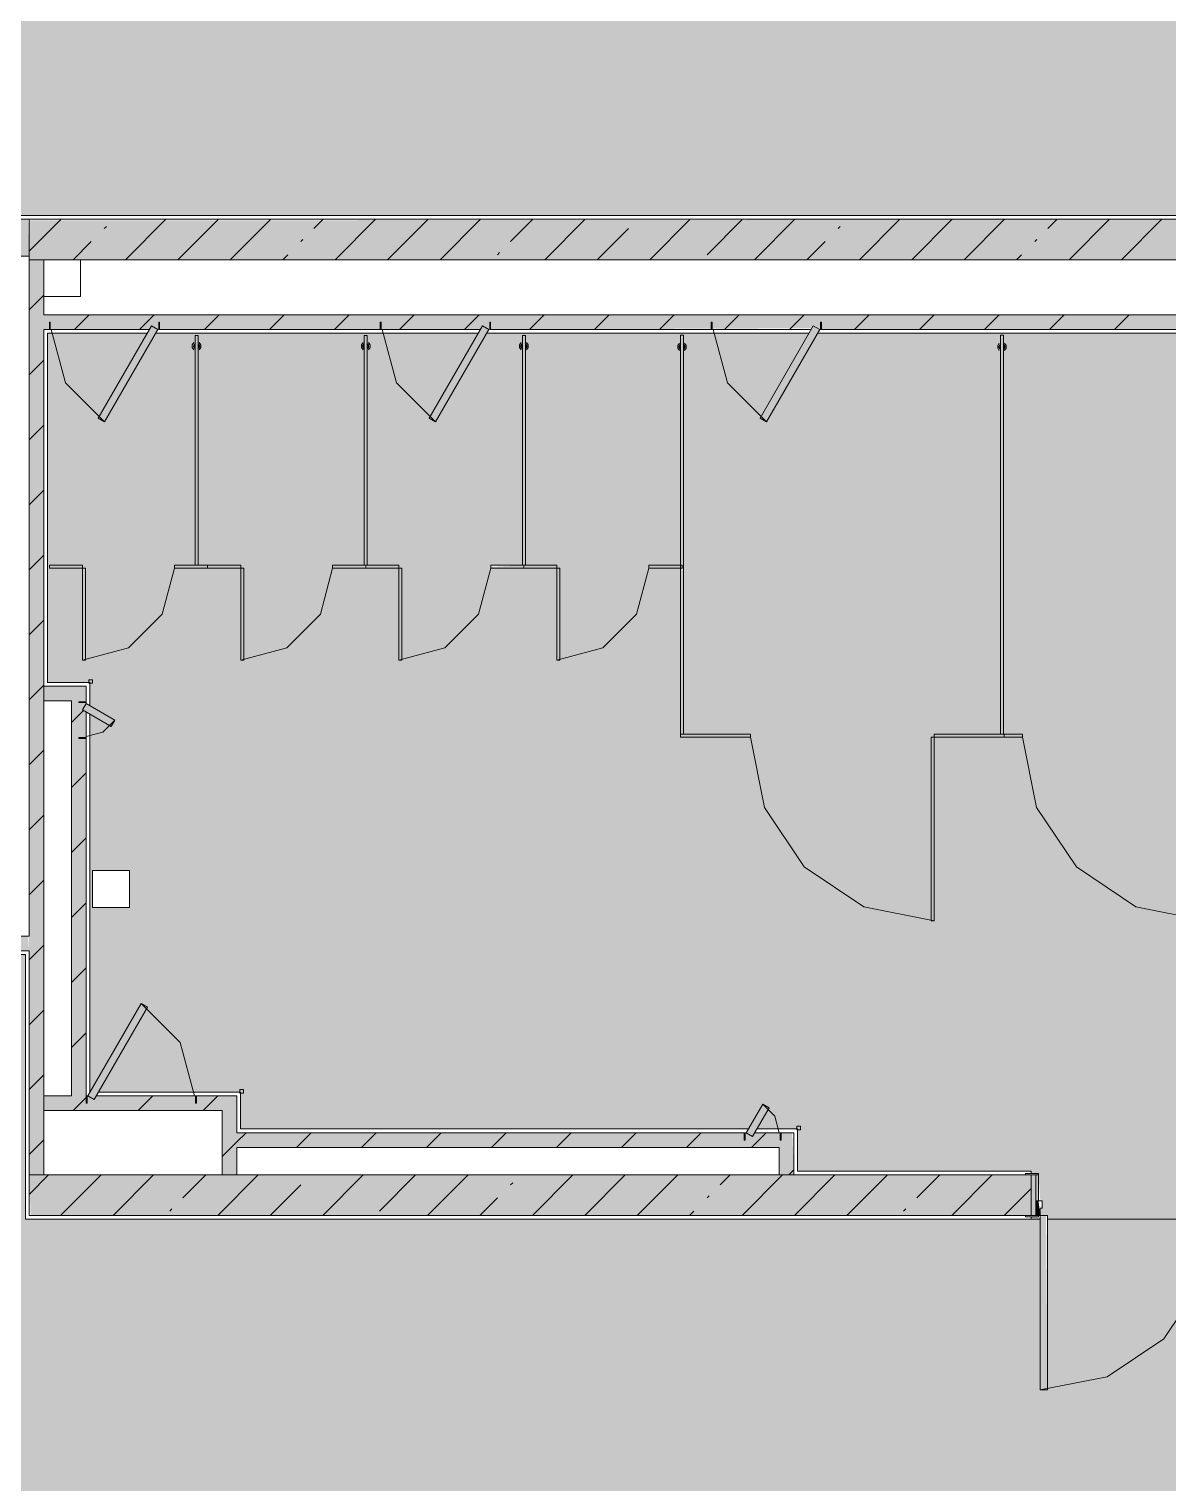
# Model space of a CAD drawing. Header units: millimetres. Extents: x -3817 to 677485, y -22715 to 103890.
# Drawn here: x -267.5 to -218.7, y -19574.5 to -19512.3 of the extents above; entities that cross this region are included whole.
import ezdxf

# ---------------------------------------------------------------- set-up
doc = ezdxf.new("R2010")
doc.units = ezdxf.units.MM
doc.layers.add('PDF _Геометрия', color=7, linetype='Continuous', true_color=0x1d1d1d)
doc.layers.add('PDF _Сплошная заливка', color=7, linetype='Continuous', true_color=0xffffff)

msp = doc.modelspace()

# ---------------------------------------------------------------- hatches: boundary and pattern name
at = {"layer": 'PDF _Сплошная заливка', "transparency": 33554559}
for points in [[(-280.507, -19521.149), (-273.538, -19521.149), (-273.538, -19520.348), (-273.42, -19520.348), (-273.42, -19520.254), (-194.604, -19520.254), (-194.604, -19518.64), (-193.344, -19518.64), (-193.344, -19518.364), (-193.108, -19518.443), (-192.715, -19518.364), (-192.748, -19507.813), (-193.344, -19507.813), (-193.344, -19507.617), (-194.604, -19507.617), (-194.604, -19506.002), (-201.139, -19506.002), (-201.139, -19498.522), (-278.944, -19498.522), (-280.349, -19500.956), (-280.622, -19500.799), (-279.308, -19498.522), (-363.102, -19498.522), (-363.102, -19503.089), (-363.417, -19503.089), (-363.417, -19498.522), (-371.527, -19498.522), (-371.527, -19514.585), (-354.921, -19514.585), (-354.921, -19520.254), (-332.434, -19520.254), (-332.434, -19516.602), (-332.119, -19516.602), (-332.119, -19520.254), (-321.962, -19520.254), (-321.962, -19513.217), (-321.647, -19513.217), (-321.647, -19520.254), (-300.821, -19520.254), (-300.821, -19516.868), (-300.427, -19516.868), (-300.427, -19520.254), (-290.585, -19520.254), (-290.585, -19513.325), (-290.191, -19513.325), (-290.191, -19520.254), (-280.9, -19520.254), (-280.9, -19520.348), (-280.782, -19520.411), (-280.782, -19521.149)], [(-263.653, -19522.144), (-209.249, -19522.144), (-209.249, -19520.411), (-267.515, -19520.461), (-267.515, -19522.144), (-265.31, -19522.144)], [(-212.871, -19525.136), (-212.871, -19524.506), (-266.885, -19524.506), (-266.885, -19525.136), (-262.367, -19525.136), (-262.276, -19524.978), (-261.925, -19525.136), (-248.194, -19525.136), (-248.104, -19524.978), (-247.752, -19525.136), (-233.99, -19525.081), (-233.931, -19524.978), (-233.579, -19525.136), (-212.978, -19525.136)], [(-266.728, -19541.041), (-265.074, -19541.041), (-265.074, -19540.411), (-266.885, -19540.411), (-266.885, -19541.041)], [(-265.704, -19557.969), (-265.074, -19557.969), (-265.074, -19541.522), (-265.232, -19541.431), (-265.074, -19541.041), (-265.704, -19541.041), (-265.704, -19557.812)], [(-266.885, -19558.599), (-259.248, -19558.599), (-259.248, -19557.969), (-264.632, -19557.969), (-264.723, -19558.127), (-265.074, -19557.969), (-266.885, -19557.969)], [(-259.248, -19561.355), (-258.618, -19561.355), (-258.618, -19557.969), (-259.248, -19557.969), (-259.248, -19559.386)], [(-235.39, -19560.174), (-235.39, -19559.544), (-236.444, -19559.544), (-236.535, -19559.701), (-236.808, -19559.544), (-258.618, -19559.544), (-258.618, -19560.174), (-235.784, -19560.174)], [(-234.76, -19561.355), (-234.832, -19559.544), (-235.39, -19559.544), (-235.39, -19561.355), (-234.832, -19561.355)]]:
    msp.add_hatch(color=256, dxfattribs=at).paths.add_polyline_path(points)
h = msp.add_hatch(color=256, dxfattribs=at)
h.paths.add_polyline_path([(-202.103, -19521.986), (-194.447, -19521.986), (-194.447, -19520.411), (-209.249, -19520.411), (-209.249, -19521.986), (-209.092, -19521.986)], flags=0)
h.paths.add_polyline_path([(-301.215, -19521.986), (-301.215, -19520.411), (-303.577, -19520.461), (-303.577, -19521.986), (-301.648, -19521.986)], flags=0)
h.paths.add_polyline_path([(-285.31, -19521.986), (-281.097, -19521.986), (-281.097, -19520.411), (-289.798, -19520.461), (-289.798, -19521.986), (-285.467, -19521.986)], flags=0)
h.paths.add_polyline_path([(-273.224, -19521.986), (-267.515, -19521.986), (-267.561, -19520.411), (-273.224, -19520.461)], flags=0)
h = msp.add_hatch(color=256, dxfattribs=at)
h.paths.add_polyline_path([(-216.632, -19563.244), (-216.336, -19563.244), (-216.336, -19563.15), (-216.729, -19563.087), (-216.651, -19561.292), (-216.336, -19561.292), (-216.336, -19561.197), (-213.029, -19561.197), (-213.029, -19525.293), (-233.749, -19525.293), (-235.941, -19529.09), (-236.214, -19528.933), (-234.113, -19525.293), (-247.922, -19525.293), (-250.114, -19529.09), (-250.387, -19528.933), (-248.285, -19525.293), (-262.094, -19525.293), (-264.287, -19529.09), (-264.56, -19528.933), (-262.458, -19525.293), (-266.728, -19525.293), (-266.728, -19540.253), (-264.917, -19540.253), (-264.902, -19541.258), (-263.847, -19541.867), (-264.004, -19542.14), (-264.917, -19541.613), (-264.905, -19557.812), (-262.712, -19554.014), (-262.439, -19554.172), (-264.541, -19557.812), (-258.46, -19557.812), (-258.46, -19559.386), (-236.717, -19559.386), (-236.099, -19558.316), (-235.826, -19558.474), (-236.353, -19559.386), (-234.603, -19559.386), (-234.603, -19561.197), (-224.603, -19561.197), (-224.603, -19561.292), (-224.288, -19561.355), (-224.21, -19562.457), (-224.131, -19562.457), (-224.21, -19563.087), (-223.895, -19563.116), (-223.895, -19563.244), (-216.651, -19563.244)], flags=0)
h.paths.add_polyline_path([(-224.21, -19563.244), (-224.288, -19563.15), (-224.603, -19563.15), (-224.603, -19563.244), (-224.288, -19563.244)], flags=0)
h.paths.add_polyline_path([(-264.798, -19549.891), (-264.798, -19548.316), (-263.223, -19548.316), (-263.223, -19549.891), (-263.75, -19549.891)], flags=0)
h.paths.add_polyline_path([(-217.1, -19542.592), (-217.1, -19542.466), (-213.635, -19542.466), (-213.635, -19542.592), (-214.622, -19542.592)], flags=0)
h.paths.add_polyline_path([(-228.753, -19542.592), (-228.753, -19542.466), (-225.914, -19542.466), (-225.914, -19525.38), (-225.788, -19525.38), (-225.761, -19542.466), (-224.973, -19542.466), (-224.973, -19542.592), (-225.914, -19542.592)], flags=0)
h.paths.add_polyline_path([(-236.626, -19542.592), (-239.618, -19542.592), (-239.618, -19535.356), (-240.973, -19535.356), (-240.973, -19535.23), (-239.618, -19535.23), (-239.618, -19525.38), (-239.492, -19525.38), (-239.492, -19542.466), (-236.626, -19542.466)], flags=0)
h.paths.add_polyline_path([(-251.681, -19535.356), (-254.516, -19535.356), (-254.516, -19535.23), (-253.161, -19535.23), (-253.161, -19525.388), (-253.035, -19525.388), (-253.035, -19535.23), (-251.681, -19535.23)], flags=0)
h.paths.add_polyline_path([(-266.641, -19535.356), (-266.641, -19535.23), (-265.224, -19535.23), (-265.224, -19535.356), (-265.51, -19535.356)], flags=0)
h.paths.add_polyline_path([(-259.87, -19535.356), (-261.287, -19535.356), (-261.287, -19535.23), (-260.405, -19535.23), (-260.405, -19525.388), (-260.279, -19525.388), (-260.279, -19535.23), (-258.452, -19535.23), (-258.452, -19535.356)], flags=0)
h.paths.add_polyline_path([(-246.264, -19535.356), (-247.744, -19535.302), (-247.744, -19535.23), (-246.39, -19535.23), (-246.39, -19525.388), (-246.264, -19525.388), (-246.264, -19535.23), (-244.91, -19535.23), (-244.91, -19535.356)], flags=0)
at = {"layer": 'PDF _Сплошная заливка', "true_color": 0xe2ddcd, "transparency": 33554559}
for points in [[(-239.618, -19542.466), (-239.492, -19542.466), (-239.492, -19525.38), (-239.618, -19525.38), (-239.618, -19537.159)], [(-225.914, -19542.466), (-225.788, -19542.466), (-225.788, -19525.38), (-225.914, -19525.38), (-225.914, -19537.159)], [(-265.51, -19535.356), (-265.224, -19535.356), (-265.224, -19535.23), (-266.641, -19535.23), (-266.641, -19535.356)], [(-260.405, -19535.356), (-259.87, -19535.356), (-259.87, -19535.23), (-261.287, -19535.23), (-261.287, -19535.356)], [(-253.098, -19535.356), (-253.161, -19535.23), (-254.516, -19535.23), (-254.516, -19535.356), (-253.161, -19535.356)], [(-251.681, -19535.356), (-251.681, -19535.23), (-253.098, -19535.23), (-253.035, -19535.356), (-252.089, -19535.356)], [(-246.327, -19535.356), (-246.39, -19535.23), (-247.744, -19535.302), (-247.744, -19535.356), (-246.39, -19535.356)], [(-225.914, -19542.592), (-225.761, -19542.592), (-225.788, -19542.466), (-228.753, -19542.466), (-228.753, -19542.592)]]:
    msp.add_hatch(color=254, dxfattribs=at).paths.add_polyline_path(points)
at = {"layer": 'PDF _Сплошная заливка', "true_color": 0xe2e2e2, "transparency": 33554559}
for points in [[(-264.004, -19542.14), (-263.847, -19541.867), (-265.074, -19541.159), (-265.232, -19541.431), (-264.592, -19541.801)], [(-264.723, -19558.127), (-262.439, -19554.172), (-262.712, -19554.014), (-264.995, -19557.969), (-264.917, -19558.015)]]:
    msp.add_hatch(color=254, dxfattribs=at).paths.add_polyline_path(points)
at = {"layer": 'PDF _Сплошная заливка', "transparency": 33554559}
h = msp.add_hatch(color=256, dxfattribs=at)
h.paths.add_polyline_path([(-280.743, -19551.749), (-280.507, -19551.749), (-280.507, -19551.119), (-284.68, -19551.119), (-284.68, -19551.749), (-280.9, -19551.749)], flags=0)
h.paths.add_polyline_path([(-272.94, -19551.749), (-267.515, -19551.749), (-267.561, -19551.119), (-273.027, -19551.119), (-273.027, -19551.749)], flags=0)
h = msp.add_hatch(color=256, dxfattribs=at)
h.paths.add_polyline_path([(-259.838, -19602.534), (-259.838, -19599.936), (-256.689, -19599.936), (-256.689, -19602.534), (-218.265, -19602.495), (-218.265, -19599.936), (-215.115, -19599.936), (-215.115, -19602.534), (-209.564, -19602.534), (-209.564, -19563.244), (-223.895, -19563.244), (-223.895, -19570.567), (-224.21, -19570.555), (-224.21, -19563.244), (-267.673, -19563.244), (-267.673, -19551.906), (-279.798, -19551.906), (-279.798, -19558.442), (-280.113, -19558.442), (-280.113, -19551.906), (-284.522, -19551.906), (-284.522, -19563.874), (-284.617, -19563.878), (-284.68, -19564.347), (-284.916, -19564.268), (-285.31, -19564.347), (-285.31, -19564.662), (-285.467, -19564.662), (-285.409, -19574.504), (-285.31, -19574.504), (-285.31, -19574.898), (-284.68, -19574.898), (-284.617, -19575.291), (-284.522, -19575.291), (-284.522, -19602.495), (-259.956, -19602.534)], flags=0)
h.paths.add_polyline_path([(-285.467, -19575.291), (-285.373, -19575.291), (-285.442, -19574.898), (-285.467, -19574.898), (-285.467, -19575.197)], flags=0)
h.paths.add_polyline_path([(-285.31, -19564.268), (-285.373, -19563.874), (-285.467, -19563.91), (-285.467, -19564.268), (-285.373, -19564.268)], flags=0)
h = msp.add_hatch(color=256, dxfattribs=at)
h.paths.add_polyline_path([(-213.029, -19563.087), (-209.249, -19563.062), (-209.249, -19561.355), (-216.336, -19561.355), (-216.336, -19563.087), (-215.115, -19563.087)], flags=0)
h.paths.add_polyline_path([(-263.223, -19563.087), (-224.603, -19563.087), (-224.603, -19561.355), (-267.515, -19561.355), (-267.452, -19563.087), (-264.917, -19563.087)], flags=0)

# ---------------------------------------------------------------- linework, layer by layer
at = {"layer": 'PDF _Геометрия', "color": 253, "lineweight": 9, "true_color": 0xaaaaaa}
for points in [[(-273.42, -19520.348), (-273.42, -19520.254), (-194.604, -19520.254), (-194.604, -19518.64), (-193.344, -19518.64)], [(-266.57, -19525.136), (-265.958, -19527.419), (-264.287, -19529.09)], [(-252.397, -19525.136), (-251.786, -19527.419), (-250.114, -19529.09)], [(-238.225, -19525.136), (-237.613, -19527.419), (-235.941, -19529.09)], [(-262.458, -19525.293), (-266.728, -19525.293), (-266.728, -19540.253), (-264.917, -19540.253), (-264.917, -19541.25)], [(-248.285, -19525.293), (-262.094, -19525.293)], [(-234.113, -19525.293), (-247.922, -19525.293)], [(-216.336, -19561.292), (-216.336, -19561.197), (-213.029, -19561.197), (-213.029, -19525.293), (-233.749, -19525.293)], [(-265.074, -19542.576), (-264.366, -19542.386), (-263.847, -19541.867)], [(-264.917, -19541.613), (-264.917, -19557.812)], [(-224.603, -19563.15), (-224.603, -19563.244), (-224.21, -19563.244), (-267.673, -19563.244), (-267.673, -19551.906), (-279.798, -19551.906), (-273.027, -19551.906), (-273.027, -19551.812)], [(-260.429, -19557.969), (-261.041, -19555.686), (-262.712, -19554.014)], [(-264.541, -19557.812), (-258.46, -19557.812), (-258.46, -19559.386), (-236.717, -19559.386)], [(-235.39, -19559.544), (-235.58, -19558.835), (-236.099, -19558.316)], [(-236.353, -19559.386), (-234.603, -19559.386), (-234.603, -19561.197), (-224.603, -19561.197), (-224.603, -19561.292)], [(-262.791, -19602.534), (-259.956, -19602.534), (-259.838, -19602.534), (-259.838, -19599.936), (-256.689, -19599.936), (-256.689, -19602.534), (-235.784, -19602.534), (-235.784, -19602.495), (-232.083, -19602.495), (-232.083, -19602.534), (-218.265, -19602.534), (-218.265, -19599.936), (-215.115, -19599.936), (-215.115, -19602.534), (-209.564, -19602.534), (-209.564, -19563.244), (-223.895, -19563.244), (-216.336, -19563.244), (-216.336, -19563.15)], [(-216.729, -19563.087), (-217.299, -19565.95), (-218.92, -19568.376), (-221.347, -19569.998), (-224.21, -19570.567)]]:
    msp.add_lwpolyline(points, dxfattribs=at)
at = {"layer": 'PDF _Геометрия', "color": 7, "lineweight": 9}
for points in [[(-272.987, -19521.986), (-267.515, -19521.986), (-267.515, -19520.411), (-267.515, -19521.986), (-267.515, -19522.144), (-266.649, -19522.144), (-261.925, -19522.144), (-209.249, -19522.144), (-209.249, -19521.986), (-209.249, -19520.411), (-261.925, -19520.411), (-266.649, -19520.411), (-267.515, -19520.411), (-272.987, -19520.411)], [(-267.515, -19521.78), (-266.146, -19520.411)], [(-264.299, -19520.809), (-264.205, -19520.715)], [(-263.389, -19522.144), (-261.656, -19520.411)], [(-261.144, -19522.144), (-259.411, -19520.411)], [(-258.899, -19522.144), (-257.166, -19520.411)], [(-255.319, -19520.809), (-254.921, -19520.411)], [(-254.409, -19522.144), (-252.676, -19520.411)], [(-252.164, -19522.144), (-250.431, -19520.411)], [(-249.919, -19522.144), (-248.186, -19520.411)], [(-246.9, -19521.37), (-245.941, -19520.411)], [(-245.429, -19522.144), (-243.697, -19520.411)], [(-243.184, -19522.144), (-241.849, -19520.809)], [(-240.939, -19522.144), (-239.207, -19520.411)], [(-238.481, -19521.931), (-236.962, -19520.411)], [(-236.449, -19522.144), (-234.717, -19520.411)], [(-232.869, -19520.809), (-232.775, -19520.715)], [(-231.959, -19522.144), (-230.227, -19520.411)], [(-229.714, -19522.144), (-227.982, -19520.411)], [(-227.469, -19522.144), (-225.737, -19520.411)], [(-223.889, -19520.809), (-223.492, -19520.411)], [(-222.979, -19522.144), (-221.247, -19520.411)], [(-220.734, -19522.144), (-219.002, -19520.411)], [(-265.634, -19522.144), (-264.86, -19521.37)], [(-255.88, -19521.37), (-255.787, -19521.276)], [(-234.204, -19522.144), (-233.43, -19521.37)], [(-224.45, -19521.37), (-224.357, -19521.276)], [(-256.654, -19522.144), (-256.441, -19521.931)], [(-247.461, -19521.931), (-247.368, -19521.838)], [(-225.224, -19522.144), (-225.011, -19521.931)], [(-233.579, -19525.136), (-212.871, -19525.136), (-212.871, -19561.355), (-212.241, -19561.355), (-212.241, -19522.144), (-212.871, -19522.144), (-212.871, -19524.506), (-233.579, -19524.506), (-238.304, -19524.506), (-247.752, -19524.506), (-252.476, -19524.506), (-261.925, -19524.506), (-266.649, -19524.506), (-266.885, -19524.506), (-266.885, -19522.144), (-267.515, -19522.144), (-267.515, -19551.119), (-272.79, -19551.119)], [(-267.515, -19524.296), (-266.885, -19523.666)], [(-265.571, -19525.136), (-264.941, -19524.506)], [(-262.787, -19525.136), (-262.157, -19524.506)], [(-260.003, -19525.136), (-259.373, -19524.506)], [(-257.219, -19525.136), (-256.59, -19524.506)], [(-254.436, -19525.136), (-253.806, -19524.506)], [(-251.652, -19525.136), (-251.022, -19524.506)], [(-248.868, -19525.136), (-248.238, -19524.506)], [(-246.084, -19525.136), (-245.454, -19524.506)], [(-243.301, -19525.136), (-242.671, -19524.506)], [(-240.517, -19525.136), (-239.887, -19524.506)], [(-237.733, -19525.136), (-237.103, -19524.506)], [(-234.949, -19525.136), (-234.319, -19524.506)], [(-232.165, -19525.136), (-231.535, -19524.506)], [(-229.382, -19525.136), (-228.752, -19524.506)], [(-226.598, -19525.136), (-225.968, -19524.506)], [(-223.814, -19525.136), (-223.184, -19524.506)], [(-221.03, -19525.136), (-220.4, -19524.506)], [(-272.79, -19551.749), (-267.515, -19551.749), (-267.515, -19561.355), (-266.885, -19561.355), (-266.885, -19525.136), (-266.649, -19525.136), (-262.367, -19525.136)], [(-261.925, -19525.136), (-252.476, -19525.136), (-248.194, -19525.136)], [(-247.752, -19525.136), (-238.304, -19525.136), (-234.022, -19525.136)], [(-260.456, -19525.693), (-260.526, -19525.79), (-260.526, -19525.91), (-260.456, -19526.006)], [(-260.426, -19525.766), (-260.461, -19525.85), (-260.426, -19525.934)], [(-260.258, -19525.934), (-260.223, -19525.85), (-260.258, -19525.766)], [(-260.228, -19526.006), (-260.158, -19525.91), (-260.158, -19525.79), (-260.228, -19525.693)], [(-253.212, -19525.693), (-253.283, -19525.79), (-253.283, -19525.91), (-253.212, -19526.006)], [(-253.182, -19525.766), (-253.217, -19525.85), (-253.182, -19525.934)], [(-253.014, -19525.934), (-252.98, -19525.85), (-253.014, -19525.766)], [(-252.984, -19526.006), (-252.914, -19525.91), (-252.914, -19525.79), (-252.984, -19525.693)], [(-246.441, -19525.693), (-246.511, -19525.79), (-246.511, -19525.91), (-246.441, -19526.006)], [(-246.411, -19525.766), (-246.446, -19525.85), (-246.411, -19525.934)], [(-246.243, -19525.934), (-246.208, -19525.85), (-246.243, -19525.766)], [(-246.213, -19526.006), (-246.143, -19525.91), (-246.143, -19525.79), (-246.213, -19525.693)], [(-239.669, -19525.717), (-239.74, -19525.814), (-239.74, -19525.934), (-239.669, -19526.031)], [(-239.639, -19525.79), (-239.674, -19525.874), (-239.639, -19525.958)], [(-239.472, -19525.958), (-239.437, -19525.874), (-239.472, -19525.79)], [(-239.442, -19526.031), (-239.371, -19525.934), (-239.371, -19525.814), (-239.442, -19525.717)], [(-225.965, -19525.717), (-226.035, -19525.814), (-226.035, -19525.934), (-225.965, -19526.031)], [(-225.935, -19525.79), (-225.97, -19525.874), (-225.935, -19525.958)], [(-225.767, -19525.958), (-225.733, -19525.874), (-225.767, -19525.79)], [(-225.737, -19526.031), (-225.667, -19525.934), (-225.667, -19525.814), (-225.737, -19525.717)], [(-267.515, -19527.08), (-266.885, -19526.45)], [(-267.515, -19529.864), (-266.885, -19529.234)], [(-267.515, -19532.647), (-266.885, -19532.018)], [(-267.515, -19535.431), (-266.885, -19534.801)], [(-265.224, -19539.293), (-265.224, -19535.356), (-265.098, -19535.356), (-265.098, -19539.293), (-265.224, -19539.293), (-263.255, -19538.765), (-261.814, -19537.324), (-261.287, -19535.356)], [(-258.452, -19539.293), (-258.452, -19535.356), (-258.326, -19535.356), (-258.326, -19539.293), (-258.452, -19539.293), (-256.484, -19538.765), (-255.043, -19537.324), (-254.516, -19535.356)], [(-251.681, -19539.293), (-251.681, -19535.356), (-251.555, -19535.356), (-251.555, -19539.293), (-251.681, -19539.293), (-249.713, -19538.765), (-248.272, -19537.324), (-247.744, -19535.356)], [(-244.91, -19539.293), (-244.91, -19535.356), (-244.784, -19535.356), (-244.784, -19539.293), (-244.91, -19539.293), (-242.941, -19538.765), (-241.5, -19537.324), (-240.973, -19535.356)], [(-267.515, -19538.215), (-266.885, -19537.585)], [(-267.515, -19540.999), (-266.885, -19540.369)], [(-265.074, -19541.159), (-265.074, -19541.041), (-265.074, -19540.411), (-266.885, -19540.411), (-266.885, -19541.041), (-265.704, -19541.041), (-265.704, -19557.969), (-266.885, -19557.969), (-266.885, -19558.599), (-265.074, -19558.599), (-260.35, -19558.599), (-259.248, -19558.599), (-259.248, -19561.355), (-258.618, -19561.355), (-258.618, -19560.174), (-235.39, -19560.174), (-235.39, -19561.355), (-234.76, -19561.355), (-234.76, -19559.544), (-235.39, -19559.544), (-236.444, -19559.544), (-235.39, -19559.544)], [(-265.704, -19542.655), (-265.704, -19541.08)], [(-265.704, -19541.972), (-265.189, -19541.456)], [(-265.074, -19557.969), (-265.074, -19541.522), (-265.074, -19542.655)], [(-236.626, -19542.592), (-236.027, -19545.605), (-234.32, -19548.159), (-231.766, -19549.866), (-228.753, -19550.465), (-228.879, -19550.465), (-228.879, -19542.592), (-228.753, -19542.592), (-228.753, -19550.465)], [(-224.973, -19542.592), (-224.374, -19545.605), (-222.667, -19548.159), (-220.113, -19549.866), (-217.1, -19550.465), (-217.226, -19550.465), (-217.226, -19542.592), (-217.1, -19542.592), (-217.1, -19550.465)], [(-267.515, -19543.783), (-266.885, -19543.153)], [(-265.704, -19544.755), (-265.074, -19544.125)], [(-267.515, -19546.566), (-266.885, -19545.936)], [(-265.704, -19547.539), (-265.074, -19546.909)], [(-267.515, -19549.35), (-266.885, -19548.72)], [(-265.704, -19550.323), (-265.074, -19549.693)], [(-267.515, -19552.134), (-266.885, -19551.504)], [(-265.704, -19553.107), (-265.074, -19552.477)], [(-267.515, -19554.918), (-266.885, -19554.288)], [(-265.704, -19555.891), (-265.074, -19555.261)], [(-267.515, -19557.701), (-266.885, -19557.072)], [(-265.629, -19558.599), (-264.999, -19557.969)], [(-236.808, -19559.544), (-258.618, -19559.544), (-258.618, -19557.969), (-259.248, -19557.969), (-260.35, -19557.969), (-264.632, -19557.969)], [(-262.845, -19558.599), (-262.215, -19557.969)], [(-260.061, -19558.599), (-259.431, -19557.969)], [(-267.515, -19560.485), (-266.885, -19559.855)], [(-259.248, -19560.569), (-258.618, -19559.939), (-258.222, -19559.544)], [(-256.068, -19560.174), (-255.438, -19559.544)], [(-253.285, -19560.174), (-252.655, -19559.544)], [(-250.501, -19560.174), (-249.871, -19559.544)], [(-247.717, -19560.174), (-247.087, -19559.544)], [(-244.933, -19560.174), (-244.303, -19559.544)], [(-242.149, -19560.174), (-241.52, -19559.544)], [(-239.366, -19560.174), (-238.736, -19559.544)], [(-236.582, -19560.174), (-235.952, -19559.544)], [(-235.39, -19560.174), (-236.886, -19560.174)], [(-234.979, -19561.355), (-234.76, -19561.136)], [(-267.515, -19562.19), (-266.68, -19561.355)], [(-267.515, -19561.355), (-267.515, -19563.087), (-224.839, -19563.087)], [(-224.839, -19561.355), (-266.885, -19561.355)], [(-266.167, -19563.087), (-264.435, -19561.355)], [(-263.922, -19563.087), (-262.19, -19561.355)], [(-260.931, -19562.341), (-259.945, -19561.355)], [(-259.432, -19563.087), (-257.7, -19561.355)], [(-257.187, -19563.087), (-255.88, -19561.779)], [(-254.942, -19563.087), (-253.21, -19561.355)], [(-252.512, -19562.902), (-250.965, -19561.355)], [(-250.452, -19563.087), (-248.72, -19561.355)], [(-246.9, -19561.779), (-246.807, -19561.686)], [(-245.962, -19563.087), (-244.23, -19561.355)], [(-243.717, -19563.087), (-241.985, -19561.355)], [(-241.472, -19563.087), (-239.74, -19561.355)], [(-237.92, -19561.779), (-237.495, -19561.355)], [(-236.982, -19563.087), (-235.25, -19561.355)], [(-234.738, -19563.087), (-233.005, -19561.355)], [(-232.493, -19563.087), (-230.76, -19561.355)], [(-229.501, -19562.341), (-228.515, -19561.355)], [(-228.003, -19563.087), (-226.27, -19561.355)], [(-225.758, -19563.087), (-224.603, -19561.933)], [(-224.603, -19563.087), (-224.603, -19561.355)], [(-248.207, -19563.087), (-247.461, -19562.341)], [(-238.481, -19562.341), (-238.388, -19562.247)], [(-261.492, -19562.902), (-261.399, -19562.809)], [(-239.227, -19563.087), (-239.042, -19562.902)], [(-230.063, -19562.902), (-229.969, -19562.809)]]:
    msp.add_lwpolyline(points, dxfattribs=at)
at = {"layer": 'PDF _Геометрия', "color": 253, "lineweight": 9, "true_color": 0xaaaaaa}
for points in [[(-265.31, -19522.144), (-265.31, -19523.718), (-266.885, -19523.718), (-266.885, -19522.144), (-266.885, -19523.718), (-265.31, -19523.718), (-265.31, -19522.144), (-266.649, -19522.144)], [(-265.31, -19522.144), (-265.31, -19523.718), (-266.885, -19523.718), (-266.885, -19522.144), (-266.885, -19523.718), (-265.31, -19523.718), (-265.31, -19522.144), (-266.649, -19522.144)], [(-266.61, -19524.821), (-266.649, -19524.821), (-266.649, -19525.136), (-266.61, -19525.136)], [(-264.287, -19529.09), (-262.003, -19525.136), (-262.276, -19524.978), (-264.56, -19528.933)], [(-261.964, -19524.821), (-261.964, -19525.136), (-261.925, -19525.136), (-261.925, -19524.821)], [(-252.437, -19524.821), (-252.476, -19524.821), (-252.476, -19525.136), (-252.437, -19525.136)], [(-250.114, -19529.09), (-247.831, -19525.136), (-248.104, -19524.978), (-250.387, -19528.933)], [(-247.791, -19524.821), (-247.791, -19525.136), (-247.752, -19525.136), (-247.752, -19524.821)], [(-238.264, -19524.821), (-238.304, -19524.821), (-238.304, -19525.136), (-238.264, -19525.136)], [(-235.941, -19529.09), (-233.658, -19525.136), (-233.931, -19524.978), (-236.214, -19528.933)], [(-233.619, -19524.821), (-233.619, -19525.136), (-233.579, -19525.136), (-233.579, -19524.821)], [(-265.389, -19541.119), (-265.074, -19541.119), (-265.074, -19541.08), (-265.389, -19541.08)], [(-263.847, -19541.867), (-265.074, -19541.159), (-265.232, -19541.431), (-264.004, -19542.14)], [(-265.389, -19542.615), (-265.389, -19542.655), (-265.074, -19542.655), (-265.074, -19542.615)], [(-264.798, -19549.891), (-264.798, -19548.316), (-263.223, -19548.316), (-263.223, -19549.891)], [(-262.712, -19554.014), (-264.995, -19557.969), (-264.723, -19558.127), (-262.439, -19554.172)], [(-265.035, -19558.284), (-265.035, -19557.969), (-265.074, -19557.969), (-265.074, -19558.284)], [(-260.389, -19558.284), (-260.35, -19558.284), (-260.35, -19557.969), (-260.389, -19557.969)], [(-236.099, -19558.316), (-236.808, -19559.544), (-236.535, -19559.701), (-235.826, -19558.474)], [(-236.847, -19559.859), (-236.847, -19559.544), (-236.886, -19559.544), (-236.886, -19559.859)], [(-235.351, -19559.859), (-235.311, -19559.859), (-235.311, -19559.544), (-235.351, -19559.544)], [(-224.288, -19561.292), (-224.839, -19561.292), (-224.839, -19561.355), (-224.288, -19561.355)], [(-224.406, -19561.355), (-224.603, -19561.355), (-224.603, -19563.087), (-224.406, -19563.087)], [(-224.288, -19561.355), (-224.406, -19561.355), (-224.406, -19562.457), (-224.288, -19562.457)], [(-224.21, -19563.087), (-224.21, -19562.772), (-224.131, -19562.772), (-224.131, -19562.457), (-224.406, -19562.457), (-224.406, -19563.087)], [(-224.288, -19563.087), (-224.839, -19563.087), (-224.839, -19563.15), (-224.288, -19563.15)], [(-224.288, -19563.079), (-224.406, -19563.079), (-224.406, -19563.087), (-224.288, -19563.087)], [(-224.21, -19570.567), (-223.895, -19570.567), (-223.895, -19563.087), (-224.21, -19563.087)]]:
    msp.add_lwpolyline(points, close=True, dxfattribs=at)
at = {"layer": 'PDF _Геометрия', "color": 7, "lineweight": 9}
for points in [[(-266.649, -19522.144), (-265.31, -19522.144)], [(-260.44, -19525.948), (-260.48, -19525.85), (-260.44, -19525.752), (-260.48, -19525.85)], [(-260.405, -19525.749), (-260.46, -19525.839), (-260.422, -19525.937), (-260.405, -19525.95)], [(-260.405, -19525.388), (-260.405, -19535.23), (-260.279, -19535.23), (-260.279, -19525.388)], [(-260.279, -19525.95), (-260.224, -19525.86), (-260.262, -19525.762), (-260.279, -19525.749)], [(-260.244, -19525.752), (-260.204, -19525.85), (-260.244, -19525.948), (-260.204, -19525.85)], [(-253.196, -19525.948), (-253.237, -19525.85), (-253.196, -19525.752), (-253.237, -19525.85)], [(-253.161, -19525.749), (-253.216, -19525.839), (-253.178, -19525.937), (-253.161, -19525.95)], [(-253.161, -19525.388), (-253.161, -19535.23), (-253.035, -19535.23), (-253.035, -19525.388)], [(-253.035, -19525.95), (-252.98, -19525.86), (-253.018, -19525.762), (-253.035, -19525.749)], [(-253, -19525.752), (-252.96, -19525.85), (-253, -19525.948), (-252.96, -19525.85)], [(-246.425, -19525.948), (-246.465, -19525.85), (-246.425, -19525.752), (-246.465, -19525.85)], [(-246.39, -19525.749), (-246.445, -19525.839), (-246.407, -19525.937), (-246.39, -19525.95)], [(-246.39, -19525.388), (-246.39, -19535.23), (-246.264, -19535.23), (-246.264, -19525.388)], [(-246.264, -19525.95), (-246.209, -19525.86), (-246.247, -19525.762), (-246.264, -19525.749)], [(-246.229, -19525.752), (-246.188, -19525.85), (-246.229, -19525.948), (-246.188, -19525.85)], [(-239.653, -19525.972), (-239.694, -19525.874), (-239.653, -19525.776), (-239.694, -19525.874)], [(-239.618, -19525.773), (-239.674, -19525.863), (-239.636, -19525.961), (-239.618, -19525.974)], [(-239.618, -19525.38), (-239.618, -19542.466), (-239.492, -19542.466), (-239.492, -19525.38)], [(-239.492, -19525.974), (-239.437, -19525.885), (-239.475, -19525.786), (-239.492, -19525.773)], [(-239.458, -19525.776), (-239.417, -19525.874), (-239.458, -19525.972), (-239.417, -19525.874)], [(-225.949, -19525.972), (-225.99, -19525.874), (-225.949, -19525.776), (-225.99, -19525.874)], [(-225.914, -19525.773), (-225.969, -19525.863), (-225.931, -19525.961), (-225.914, -19525.974)], [(-225.914, -19525.38), (-225.914, -19542.466), (-225.788, -19542.466), (-225.788, -19525.38)], [(-225.788, -19525.974), (-225.733, -19525.885), (-225.771, -19525.786), (-225.788, -19525.773)], [(-225.753, -19525.776), (-225.713, -19525.874), (-225.753, -19525.972), (-225.713, -19525.874)], [(-266.641, -19535.356), (-265.224, -19535.356), (-265.224, -19535.23), (-266.641, -19535.23)], [(-261.287, -19535.356), (-259.87, -19535.356), (-259.87, -19535.23), (-261.287, -19535.23)], [(-259.87, -19535.356), (-258.452, -19535.356), (-258.452, -19535.23), (-259.87, -19535.23)], [(-254.516, -19535.356), (-253.098, -19535.356), (-253.098, -19535.23), (-254.516, -19535.23)], [(-253.098, -19535.356), (-251.681, -19535.356), (-251.681, -19535.23), (-253.098, -19535.23)], [(-247.744, -19535.356), (-246.327, -19535.356), (-246.327, -19535.23), (-247.744, -19535.23)], [(-246.327, -19535.356), (-244.91, -19535.356), (-244.91, -19535.23), (-246.327, -19535.23)], [(-240.973, -19535.356), (-239.555, -19535.356), (-239.555, -19535.23), (-240.973, -19535.23)], [(-264.952, -19540.139), (-264.952, -19540.292), (-264.795, -19540.292), (-264.795, -19540.139)], [(-239.618, -19542.592), (-236.626, -19542.592), (-236.626, -19542.466), (-239.618, -19542.466)], [(-228.753, -19542.592), (-225.761, -19542.592), (-225.761, -19542.466), (-228.753, -19542.466)], [(-225.761, -19542.592), (-224.973, -19542.592), (-224.973, -19542.466), (-225.761, -19542.466)], [(-258.338, -19557.847), (-258.338, -19557.693), (-258.496, -19557.693), (-258.496, -19557.847)], [(-234.638, -19559.264), (-234.638, -19559.418), (-234.481, -19559.418), (-234.481, -19559.264)]]:
    msp.add_lwpolyline(points, close=True, dxfattribs=at)
at = {"layer": 'PDF _Сплошная заливка', "lineweight": 60, "transparency": 33554559}
msp.add_solid([(-266.885, -19561.355), (-266.885, -19522.144), (-267.515, -19561.355), (-267.515, -19522.144)], dxfattribs=at)
at = {"layer": 'PDF _Сплошная заливка', "color": 254, "lineweight": 60, "true_color": 0xe2e2e2, "transparency": 33554559}
for points in [[(-264.287, -19529.09), (-262.003, -19525.136), (-264.56, -19528.933), (-262.276, -19524.978)], [(-250.114, -19529.09), (-247.831, -19525.136), (-250.387, -19528.933), (-248.104, -19524.978)], [(-235.941, -19529.09), (-233.658, -19525.136), (-236.214, -19528.933), (-233.931, -19524.978)], [(-236.535, -19559.701), (-235.826, -19558.474), (-236.808, -19559.544), (-236.099, -19558.316)], [(-224.288, -19562.457), (-224.288, -19561.355), (-224.406, -19562.457), (-224.406, -19561.355)], [(-224.406, -19563.087), (-224.21, -19563.087), (-224.406, -19562.457), (-224.288, -19562.457)], [(-223.895, -19570.567), (-223.967, -19563.087), (-224.21, -19570.567), (-224.21, -19563.147)]]:
    msp.add_solid(points, dxfattribs=at)
at = {"layer": 'PDF _Сплошная заливка', "color": 254, "lineweight": 60, "true_color": 0xe2ddcd, "transparency": 33554559}
for points in [[(-260.279, -19535.23), (-260.279, -19525.388), (-260.405, -19535.23), (-260.405, -19525.388)], [(-253.035, -19535.23), (-253.035, -19525.388), (-253.161, -19535.23), (-253.161, -19525.388)], [(-246.264, -19535.23), (-246.264, -19525.388), (-246.39, -19535.23), (-246.39, -19525.388)], [(-258.452, -19535.356), (-258.452, -19535.23), (-259.87, -19535.356), (-259.87, -19535.23)], [(-244.91, -19535.356), (-244.91, -19535.23), (-246.264, -19535.356), (-246.327, -19535.23)], [(-239.618, -19535.356), (-239.618, -19535.23), (-240.973, -19535.356), (-240.973, -19535.23)], [(-239.618, -19542.592), (-236.626, -19542.592), (-239.618, -19542.466), (-236.626, -19542.466)], [(-224.973, -19542.592), (-224.973, -19542.466), (-225.761, -19542.592), (-225.761, -19542.466)]]:
    msp.add_solid(points, dxfattribs=at)
at = {"layer": 'PDF _Сплошная заливка', "color": 7, "lineweight": 60, "true_color": 0xfbfbfb, "transparency": 33554559}
msp.add_solid([(-224.603, -19563.087), (-224.406, -19563.087), (-224.603, -19561.355), (-224.406, -19561.355)], dxfattribs=at)

doc.saveas('drawing.dxf')
